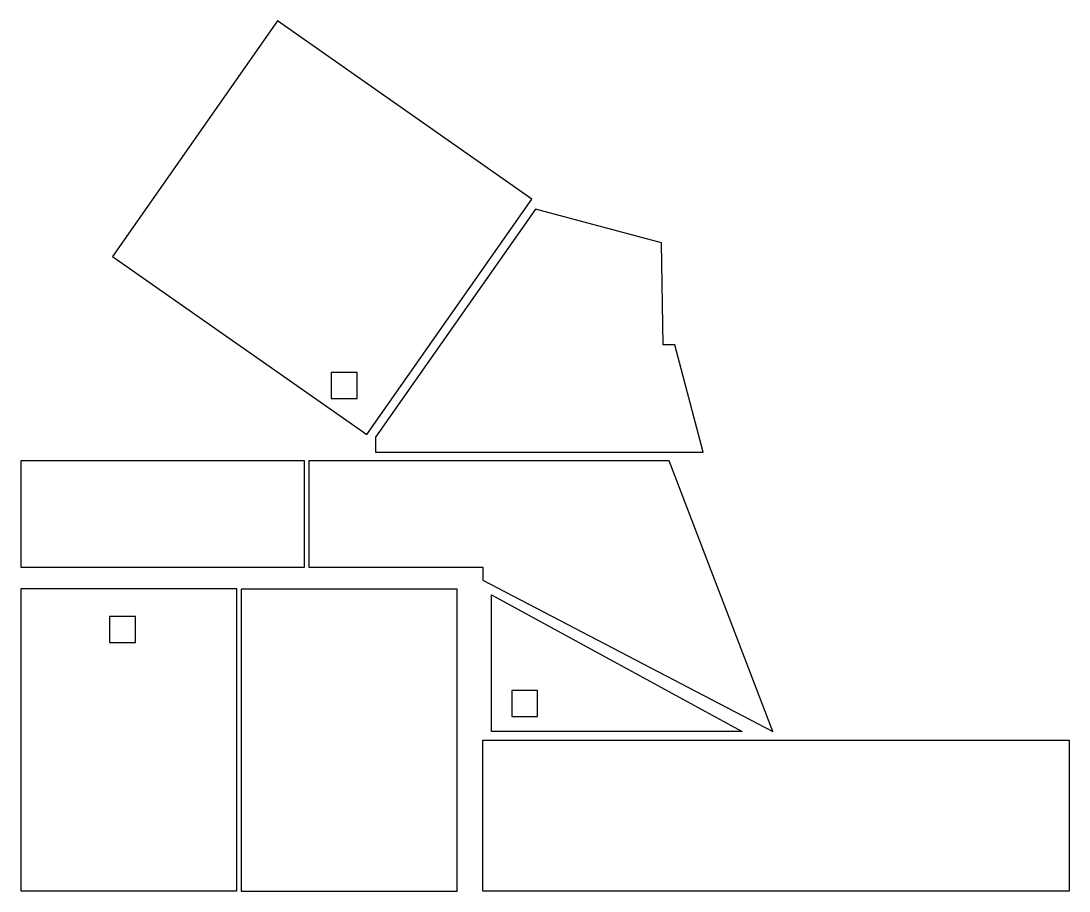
# Model space of a CAD drawing. Header units: metres. Extents: x 0 to 2427, y -1 to 2016.
import ezdxf

# ---------------------------------------------------------------- set-up
doc = ezdxf.new("R2010")
doc.units = ezdxf.units.M
doc.layers.add('AREE LEONARDO', color=7, linetype='Continuous')

msp = doc.modelspace()

# ---------------------------------------------------------------- linework, layer by layer
at = {"layer": 'AREE LEONARDO', "color": 5}
for points in [[(593.9, 2016.2), (211.7, 1470.6), (801.3, 1057.6), (1183.5, 1603.2)], [(1191.8, 1580.3), (821.3, 1051.3), (821.3, 1016.4), (1580.2, 1016.4), (1514.5, 1265.5), (1487.1, 1265.5), (1483.3, 1501.8)], [(0, 750), (656.7, 750), (656.7, 996.4), (0, 996.4)], [(666.7, 750), (1010, 750), (1070, 750), (1070, 720), (1741, 369.5), (1501.3, 996.4), (666.7, 996.4)], [(0, 0), (500, 0), (500, 700), (0, 700)], [(510, -0.5), (1010, -0.5), (1010, 699.5), (510, 699.5)]]:
    msp.add_lwpolyline(points, close=True, dxfattribs=at)
at = {"layer": 'AREE LEONARDO', "color": 1}
for points in [[(718.6, 1141.3), (778.6, 1141.3), (778.6, 1201.3), (718.6, 1201.3)], [(205.1, 575.6), (265.1, 575.6), (265.1, 635.6), (205.1, 635.6)], [(1136.6, 404.1), (1196.6, 404.1), (1196.6, 464.1), (1136.6, 464.1)]]:
    msp.add_lwpolyline(points, close=True, dxfattribs=at)
at = {"layer": 'AREE LEONARDO', "color": 6}
msp.add_lwpolyline([(1090, 686.3), (1670.3, 369.5), (1090, 369.5)], close=True, dxfattribs=at)
at = {"layer": 'AREE LEONARDO', "color": 3}
msp.add_lwpolyline([(1070, 349.5), (2427.3, 349.5), (2427.3, -0.5), (1070, -0.5)], close=True, dxfattribs=at)

doc.saveas('drawing.dxf')
